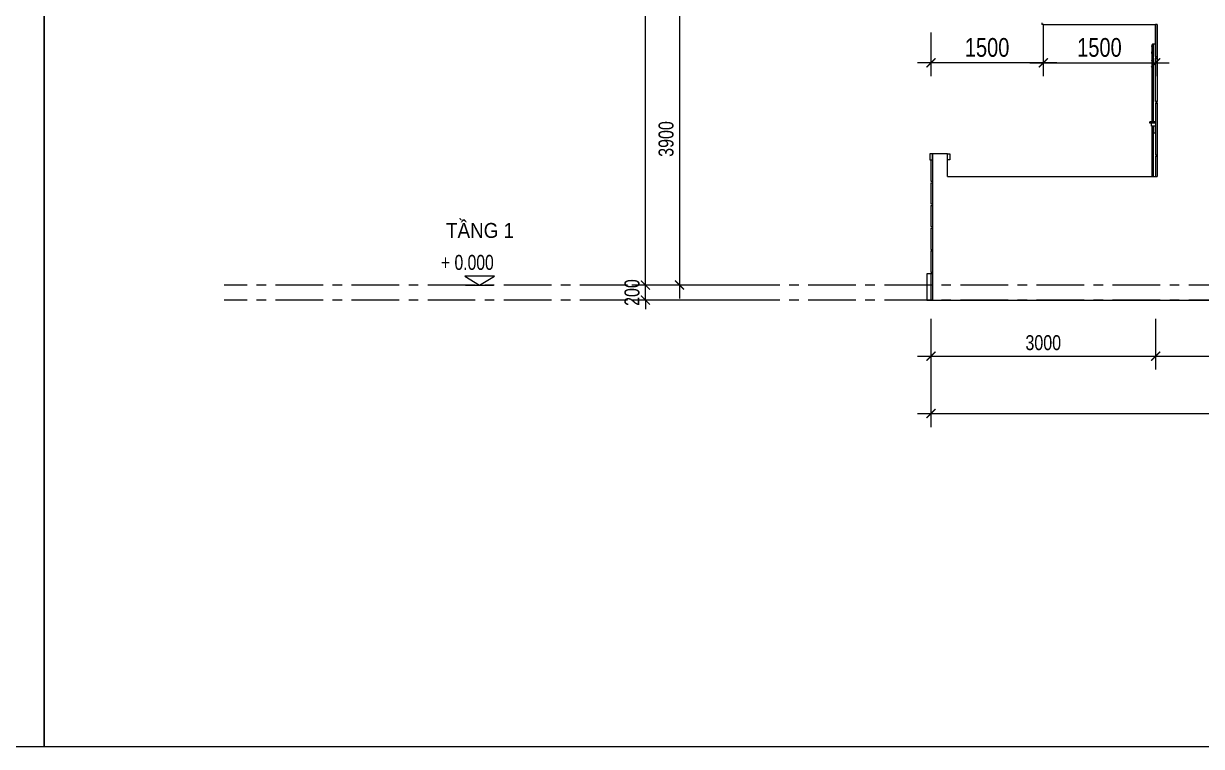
# Model space of a CAD drawing. Header units: millimetres. Extents: x -78046 to 260989, y -99288 to 158505.
# Drawn here: x 220816 to 236542, y 60591 to 70241 of the extents above; entities that cross this region are included whole.
import ezdxf

# ---------------------------------------------------------------- set-up
doc = ezdxf.new("R2010")
doc.units = ezdxf.units.MM
doc.header["$LTSCALE"] = 100
doc.header["$PDMODE"] = 98
doc.linetypes.add('CENTER', pattern=[50.8, 31.75, -6.35, 6.35, -6.35])
doc.layers.get('Defpoints').update_dxf_attribs({"lineweight": 13})
for name, color, linetype, lineweight in [('-CENTER', 143, 'CENTER', 13), ('-DIM', 9, 'Continuous', 13), ('-KH', 143, 'Continuous', 13), ('-LINE1', 7, 'Continuous', 18), ('-TEXT', 7, 'Continuous', 15)]:
    doc.layers.add(name, color=color, linetype=linetype, lineweight=lineweight)
doc.styles.add('1', font='arial.ttf')
doc.styles.add('AVANH', font='VHAVAN_2.TTF', dxfattribs={"width": 0.8})
doc.styles.add('X-5M-DH-TUM1$0$AVANTH', font='arial.ttf', dxfattribs={"width": 0.9})
doc.dimstyles.new('C_100A3', dxfattribs={"dimscale": 100, "dimtxt": 2.5, "dimasz": 1.2, "dimexe": 1.8, "dimexo": 0, "dimgap": 0.75, "dimtad": 1, "dimdec": 0, "dimzin": 0, "dimdsep": 46, "dimtxsty": 'AVANH', "dimblk": 'ARCHTICK', "dimcen": 0, "dimdle": 1.8, "dimclrd": 256, "dimclre": 256, "dimclrt": 7, "dimadec": 0, "dimazin": 0, "dimtfac": 0.0001, "dimtdec": 0, "dimtix": 1, "dimtmove": 2, "dimatfit": 3, "dimldrblk": 'ARCHTICK', "dimfxl": 1.8, "dimtolj": 1, "dimtzin": 0, "dimarcsym": 0})

# ---------------------------------------------------------------- blocks, each defined once
blk = doc.blocks.new('_ARCHTICK')
at = {"const_width": 0.15}
blk.add_lwpolyline([(-0.5, -0.5), (0.5, 0.5)], dxfattribs=at)
blk = doc.blocks.new('*D63')
at = {"layer": '-DIM', "lineweight": -2, "transparency": 16777216}
for p, q in [((229574, 70830), (229574, 66570)), ((230328, 70650), (229394, 70650)), ((230328, 66750), (229394, 66750))]:
    blk.add_line(p, q, dxfattribs=at)
at = {"layer": 'Defpoints', "color": 0, "transparency": 16777216}
for p in [(230328, 70650), (229574, 66750), (230328, 66750)]:
    blk.add_point(p, dxfattribs=at)
at = {"layer": '-DIM', "lineweight": -2, "transparency": 16777216, "xscale": 120, "yscale": 120, "zscale": 120}
for p, rotation in [((229574, 70650), 90), ((229574, 66750), 270)]:
    blk.add_blockref('_ARCHTICK', p, dxfattribs=dict(at, rotation=rotation))
at = {"layer": '-DIM', "color": 7, "transparency": 16777216, "insert": (229395, 68700), "char_height": 200, "attachment_point": 5, "rotation": 90, "style": 'AVANH'}
blk.add_mtext('\\A1;3900', dxfattribs=at)
blk = doc.blocks.new('*D68')
at = {"layer": '-DIM', "lineweight": -2, "transparency": 16777216}
for p, q in [((229118, 66750), (229118, 66870)), ((230328, 66750), (228938, 66750)), ((229118, 66550), (229118, 66750)), ((230328, 66550), (228938, 66550)), ((229118, 66550), (229118, 66430))]:
    blk.add_line(p, q, dxfattribs=at)
at = {"layer": 'Defpoints', "color": 0, "transparency": 16777216}
for p in [(229118, 66750), (230328, 66750), (230328, 66550)]:
    blk.add_point(p, dxfattribs=at)
at = {"layer": '-DIM', "lineweight": -2, "transparency": 16777216, "xscale": 120, "yscale": 120, "zscale": 120}
for p, rotation in [((229118, 66750), 270), ((229118, 66550), 90)]:
    blk.add_blockref('_ARCHTICK', p, dxfattribs=dict(at, rotation=rotation))
at = {"layer": '-DIM', "color": 7, "transparency": 16777216, "insert": (228940, 66650), "char_height": 200, "attachment_point": 5, "rotation": 90, "style": 'AVANH'}
blk.add_mtext('\\A1;200', dxfattribs=at)
blk = doc.blocks.new('*D69')
at = {"layer": '-DIM', "lineweight": -2, "transparency": 16777216}
for p, q in [((229118, 66570), (229118, 81230)), ((230328, 81050), (228938, 81050)), ((230328, 66750), (228938, 66750))]:
    blk.add_line(p, q, dxfattribs=at)
at = {"layer": 'Defpoints', "color": 0, "transparency": 16777216}
for p in [(229118, 81050), (230328, 81050), (230328, 66750)]:
    blk.add_point(p, dxfattribs=at)
at = {"layer": '-DIM', "lineweight": -2, "transparency": 16777216, "xscale": 120, "yscale": 120, "zscale": 120}
for p, rotation in [((229118, 81050), 90), ((229118, 66750), 270)]:
    blk.add_blockref('_ARCHTICK', p, dxfattribs=dict(at, rotation=rotation))
at = {"layer": '-DIM', "color": 7, "transparency": 16777216, "insert": (228940, 73900), "char_height": 200, "attachment_point": 5, "rotation": 90, "style": 'AVANH'}
blk.add_mtext('\\A1;14300', dxfattribs=at)
blk = doc.blocks.new('*D72')
at = {"layer": '-LINE1', "lineweight": -2, "transparency": 16777216}
for p, q in [((234430, 70230), (234430, 69537)), ((235930, 70230), (235930, 69537)), ((234250, 69717), (236110, 69717))]:
    blk.add_line(p, q, dxfattribs=at)
at = {"layer": 'Defpoints', "color": 0, "transparency": 16777216}
for p in [(234430, 70230), (235930, 70230), (235930, 69717)]:
    blk.add_point(p, dxfattribs=at)
at = {"layer": '-LINE1', "lineweight": -2, "transparency": 16777216, "xscale": 120, "yscale": 120, "zscale": 120, "rotation": 180}
blk.add_blockref('_ARCHTICK', (234430, 69717), dxfattribs=at)
at = {"layer": '-LINE1', "lineweight": -2, "transparency": 16777216, "xscale": 120, "yscale": 120, "zscale": 120}
blk.add_blockref('_ARCHTICK', (235930, 69717), dxfattribs=at)
at = {"layer": '-LINE1', "color": 7, "lineweight": 20, "transparency": 16777216, "insert": (235180, 69921), "char_height": 250, "attachment_point": 5, "style": 'AVANH'}
blk.add_mtext('\\A1;1500', dxfattribs=at)
blk = doc.blocks.new('*D73')
at = {"layer": '-DIM', "lineweight": -2, "transparency": 16777216}
for p, q in [((232930, 66299), (232930, 65621)), ((235930, 66299), (235930, 65621)), ((232750, 65801), (236110, 65801))]:
    blk.add_line(p, q, dxfattribs=at)
at = {"layer": 'Defpoints', "color": 0, "transparency": 16777216}
for p in [(232930, 66299), (235930, 66299), (235930, 65801)]:
    blk.add_point(p, dxfattribs=at)
at = {"layer": '-DIM', "lineweight": -2, "transparency": 16777216, "xscale": 120, "yscale": 120, "zscale": 120, "rotation": 180}
blk.add_blockref('_ARCHTICK', (232930, 65801), dxfattribs=at)
at = {"layer": '-DIM', "lineweight": -2, "transparency": 16777216, "xscale": 120, "yscale": 120, "zscale": 120}
blk.add_blockref('_ARCHTICK', (235930, 65801), dxfattribs=at)
at = {"layer": '-DIM', "color": 7, "transparency": 16777216, "insert": (234430, 65980), "char_height": 200, "attachment_point": 5, "style": 'AVANH'}
blk.add_mtext('\\A1;3000', dxfattribs=at)
blk = doc.blocks.new('*D74')
at = {"layer": '-DIM', "lineweight": -2, "transparency": 16777216}
for p, q in [((235930, 66299), (235930, 65621)), ((251429, 66299), (251429, 65621)), ((235750, 65801), (251609, 65801))]:
    blk.add_line(p, q, dxfattribs=at)
at = {"layer": 'Defpoints', "color": 0, "transparency": 16777216}
for p in [(235930, 66299), (251429, 66299), (251429, 65801)]:
    blk.add_point(p, dxfattribs=at)
at = {"layer": '-DIM', "lineweight": -2, "transparency": 16777216, "xscale": 120, "yscale": 120, "zscale": 120, "rotation": 180}
blk.add_blockref('_ARCHTICK', (235930, 65801), dxfattribs=at)
at = {"layer": '-DIM', "lineweight": -2, "transparency": 16777216, "xscale": 120, "yscale": 120, "zscale": 120}
blk.add_blockref('_ARCHTICK', (251429, 65801), dxfattribs=at)
at = {"layer": '-DIM', "color": 7, "transparency": 16777216, "insert": (243679, 65980), "char_height": 200, "attachment_point": 5, "style": 'AVANH'}
blk.add_mtext('\\A1;15499', dxfattribs=at)
blk = doc.blocks.new('*D76')
at = {"layer": '-DIM', "lineweight": -2, "transparency": 16777216}
for p, q in [((232930, 66299), (232930, 64855)), ((252930, 66299), (252930, 64855)), ((232750, 65035), (253110, 65035))]:
    blk.add_line(p, q, dxfattribs=at)
at = {"layer": 'Defpoints', "color": 0, "transparency": 16777216}
for p in [(232930, 66299), (252930, 66299), (252930, 65035)]:
    blk.add_point(p, dxfattribs=at)
at = {"layer": '-DIM', "lineweight": -2, "transparency": 16777216, "xscale": 120, "yscale": 120, "zscale": 120, "rotation": 180}
blk.add_blockref('_ARCHTICK', (232930, 65035), dxfattribs=at)
at = {"layer": '-DIM', "lineweight": -2, "transparency": 16777216, "xscale": 120, "yscale": 120, "zscale": 120}
blk.add_blockref('_ARCHTICK', (252930, 65035), dxfattribs=at)
at = {"layer": '-DIM', "color": 7, "transparency": 16777216, "insert": (242930, 65214), "char_height": 200, "attachment_point": 5, "style": 'AVANH'}
blk.add_mtext('\\A1;20000', dxfattribs=at)
blk = doc.blocks.new('cot')
at = {"layer": '-KH'}
blk.add_line((116899, -109064), (117274, -109064), dxfattribs=at)
blk.add_lwpolyline([(117286, -108944), (116888, -108944), (117087, -109064)], close=True, dxfattribs=at)
blk.add_solid([(117087, -109064), (117087, -108944), (117286, -108944), (117087, -109064)], dxfattribs=at)
blk = doc.blocks.new('*D155')
at = {"layer": 'Defpoints', "lineweight": -2, "transparency": 16777216}
for p, q in [((234430, 70230), (234430, 69537)), ((232930, 70123), (232930, 69537)), ((234610, 69717), (232750, 69717))]:
    blk.add_line(p, q, dxfattribs=at)
at = {"layer": 'Defpoints', "color": 0, "transparency": 16777216}
for p in [(234430, 70230), (232930, 70123), (232930, 69717)]:
    blk.add_point(p, dxfattribs=at)
at = {"layer": 'Defpoints', "lineweight": -2, "transparency": 16777216, "xscale": 120, "yscale": 120, "zscale": 120, "rotation": 180}
blk.add_blockref('_ARCHTICK', (232930, 69717), dxfattribs=at)
at = {"layer": 'Defpoints', "lineweight": -2, "transparency": 16777216, "xscale": 120, "yscale": 120, "zscale": 120}
blk.add_blockref('_ARCHTICK', (234430, 69717), dxfattribs=at)
at = {"layer": 'Defpoints', "color": 7, "transparency": 16777216, "insert": (233680, 69921), "char_height": 250, "attachment_point": 5, "style": 'AVANH'}
blk.add_mtext('\\A1;1500', dxfattribs=at)

msp = doc.modelspace()

# ---------------------------------------------------------------- linework, layer by layer
at = {"layer": '-CENTER', "ltscale": 0.2}
for p, q in [((256311.3, 66749.9), (223492.9, 66749.9)), ((256311.3, 66549.9), (223492.9, 66549.9))]:
    msp.add_line(p, q, dxfattribs=at)
at = {"layer": '-LINE1', "color": 0, "lineweight": 20}
for p, q in [((234409.8, 70252.4), (234409.8, 70229.9)), ((234433.8, 70229.9), (234409.8, 70229.9)), ((234433.8, 70229.9), (235929.8, 70229.9)), ((235949.8, 70229.9), (235929.8, 70229.9)), ((235929.8, 69966.2), (235929.8, 70229.9)), ((235949.8, 70229.9), (235949.8, 69799.9)), ((235879.6, 69946), (235879.5, 69944.1)), ((235879.5, 69936.5), (235879.5, 69944.1)), ((235879.5, 69944.1), (235879.6, 69942.3)), ((235879.6, 69938.4), (235879.5, 69936.5)), ((235879.5, 69936.5), (235879.6, 69934.7)), ((235879.5, 69936.5), (235879.5, 69853.6)), ((235879.5, 69853.6), (235879.6, 69855.5)), ((235879.5, 69845.8), (235879.5, 69853.6)), ((235879.6, 69851.7), (235879.5, 69853.6)), ((235879.5, 69845.8), (235879.6, 69847.7)), ((235879.6, 69843.9), (235879.5, 69845.8)), ((235879.5, 69841.8), (235879.5, 69845.8)), ((235879.6, 69843.7), (235879.5, 69841.8)), ((235879.5, 69841.8), (235879.6, 69840)), ((235879.5, 69841.8), (235879.5, 69748.9)), ((235879.8, 69947.8), (235879.6, 69946)), ((235879.6, 69942.3), (235879.6, 69946)), ((235879.6, 69942.3), (235879.8, 69940.4)), ((235879.6, 69938.4), (235879.6, 69942.3)), ((235879.6, 69934.7), (235879.6, 69938.4)), ((235879.6, 69855.5), (235879.8, 69857.4)), ((235879.6, 69851.7), (235879.6, 69855.5)), ((235879.8, 69849.8), (235879.6, 69851.7)), ((235879.6, 69847.7), (235879.6, 69851.7)), ((235879.6, 69843.9), (235879.6, 69847.7)), ((235880.2, 69949.7), (235879.8, 69947.8)), ((235879.8, 69940.4), (235880.2, 69938.6)), ((235879.8, 69857.4), (235880.2, 69859.3)), ((235880.2, 69847.9), (235879.8, 69849.8)), ((235880.6, 69951.5), (235880.2, 69949.7)), ((235880.2, 69938.6), (235880.6, 69936.8)), ((235880.2, 69859.3), (235880.6, 69861.1)), ((235880.6, 69846.1), (235880.2, 69847.9)), ((235881.3, 69953.2), (235880.6, 69951.5)), ((235880.6, 69936.8), (235881.3, 69935)), ((235880.6, 69861.1), (235881.3, 69862.9)), ((235881.3, 69844.3), (235880.6, 69846.1)), ((235882, 69955), (235881.3, 69953.2)), ((235881.3, 69935), (235882, 69933.3)), ((235881.3, 69862.9), (235882, 69864.6)), ((235882, 69842.5), (235881.3, 69844.3)), ((235882.9, 69956.6), (235882, 69955)), ((235883.9, 69958.2), (235882.9, 69956.6)), ((235882.9, 69931.6), (235883.9, 69930.1)), ((235882.9, 69866.3), (235883.9, 69867.9)), ((235883.9, 69839.2), (235882.9, 69840.8)), ((235885, 69959.7), (235883.9, 69958.2)), ((235883.9, 69930.1), (235885, 69928.6)), ((235883.9, 69867.9), (235885, 69869.5)), ((235885, 69837.7), (235883.9, 69839.2)), ((235886.3, 69961.1), (235885, 69959.7)), ((235885, 69928.6), (235885.7, 69927.8)), ((235885, 69869.5), (235885.7, 69870.2)), ((235885.7, 69837), (235885, 69837.7)), ((235885.7, 69953), (235886, 69955)), ((235885.7, 69951), (235885.7, 69953)), ((235885.7, 69949), (235885.7, 69953)), ((235885.7, 69943.1), (235885.7, 69951)), ((235885.7, 69949), (235885.7, 69951)), ((235886, 69947.1), (235885.7, 69949)), ((235885.7, 69945.1), (235885.7, 69949)), ((235885.7, 69943.1), (235885.7, 69945.1)), ((235885.7, 69941.2), (235885.7, 69945.1)), ((235885.7, 69941.2), (235885.7, 69943.1)), ((235885.7, 69927.8), (235885.7, 69943.1)), ((235885.7, 69927.8), (235886.3, 69927.1)), ((235885.7, 69927.8), (235885.7, 69870.2)), ((235885.7, 69870.2), (235886.3, 69870.9)), ((235885.7, 69848.6), (235885.7, 69870.2)), ((235886, 69852.5), (235885.7, 69850.6)), ((235885.7, 69850.6), (235885.7, 69848.6)), ((235885.7, 69846.7), (235885.7, 69850.6)), ((235885.7, 69848.6), (235885.7, 69846.7)), ((235885.7, 69841.1), (235885.7, 69848.6)), ((235885.7, 69846.7), (235886, 69844.8)), ((235885.7, 69843.1), (235885.7, 69846.7)), ((235885.7, 69843.1), (235885.7, 69841.1)), ((235885.7, 69839.2), (235885.7, 69843.1)), ((235885.7, 69841.1), (235885.7, 69839.2)), ((235885.7, 69837), (235885.7, 69841.1)), ((235886.3, 69836.3), (235885.7, 69837)), ((235885.7, 69837), (235885.7, 68929.9)), ((235886, 69955), (235886.3, 69955.9)), ((235886.3, 69946.1), (235886, 69947.1)), ((235886.3, 69853.4), (235886, 69852.5)), ((235886, 69844.8), (235886.3, 69843.9)), ((235887.6, 69962.4), (235886.3, 69961.1)), ((235889, 69963.6), (235887.6, 69962.4)), ((235887.6, 69959.7), (235888, 69960.6)), ((235888, 69941.5), (235887.6, 69942.3)), ((235887.6, 69925.8), (235889, 69924.6)), ((235887.6, 69872.3), (235889, 69873.5)), ((235888, 69858), (235887.6, 69857.2)), ((235887.6, 69840.1), (235888, 69839.3)), ((235889, 69833.7), (235887.6, 69834.9)), ((235888, 69960.6), (235889, 69962.3)), ((235889, 69939.8), (235888, 69941.5)), ((235889, 69859.7), (235888, 69858)), ((235888, 69839.3), (235889, 69837.6)), ((235890.5, 69964.8), (235889, 69963.6)), ((235889, 69962.3), (235890.2, 69963.9)), ((235890.2, 69938.1), (235889, 69939.8)), ((235889, 69924.6), (235890.5, 69923.5)), ((235889, 69873.5), (235890.5, 69874.6)), ((235890.2, 69861.3), (235889, 69859.7)), ((235889, 69837.6), (235890.2, 69836)), ((235890.5, 69832.5), (235889, 69833.7)), ((235890.2, 69963.9), (235891.4, 69965.3)), ((235890.5, 69937.7), (235890.2, 69938.1)), ((235890.5, 69861.7), (235890.2, 69861.3)), ((235890.2, 69836), (235890.5, 69835.6)), ((235891.4, 69965.3), (235890.5, 69964.8)), ((235891.4, 69965.3), (235891.5, 69965.4)), ((235891.5, 69965.3), (235891.4, 69965.3)), ((235891.5, 69965.4), (235892.9, 69966.7)), ((235892.9, 69966.7), (235894.5, 69967.9)), ((235893.8, 69966.6), (235892.9, 69966.2)), ((235894.5, 69934.1), (235892.9, 69935.3)), ((235892.9, 69922.1), (235893.8, 69921.6)), ((235892.9, 69876.1), (235893.8, 69876.5)), ((235894.5, 69865.2), (235892.9, 69864)), ((235892.9, 69833.3), (235894.5, 69832.1)), ((235893.8, 69830.6), (235892.9, 69831.1)), ((235895.5, 69967.4), (235893.8, 69966.6)), ((235893.8, 69921.6), (235895.5, 69920.9)), ((235893.8, 69876.5), (235895.5, 69877.3)), ((235895.5, 69829.9), (235893.8, 69830.6)), ((235894.5, 69967.9), (235896.1, 69968.9)), ((235896.1, 69933.1), (235894.5, 69934.1)), ((235896.1, 69866.2), (235894.5, 69865.2)), ((235894.5, 69832.1), (235896.1, 69831.1)), ((235896.1, 69967.6), (235895.5, 69967.4)), ((235895.5, 69920.9), (235896.1, 69920.7)), ((235895.5, 69877.3), (235896.1, 69877.5)), ((235896.1, 69829.6), (235895.5, 69829.9)), ((235896.1, 69968.9), (235897.9, 69969.8)), ((235897.9, 69969.8), (235929.8, 69969.8)), ((235897.9, 69969.8), (235897.9, 68929.9)), ((235929.8, 69799.9), (235929.8, 69969.8)), ((235879.5, 69748.9), (235879.6, 69750.8)), ((235879.6, 69747), (235879.5, 69748.9)), ((235879.5, 69748.9), (235879.5, 68929.9)), ((235929.8, 69799.9), (235949.8, 69799.9)), ((235929.8, 69779.9), (235949.8, 69779.9)), ((235929.8, 69199.9), (235929.8, 69779.9)), ((235949.8, 69799.9), (235949.8, 69779.9)), ((235949.8, 69779.9), (235949.8, 69199.9)), ((235929.8, 69199.9), (235949.8, 69199.9)), ((235949.8, 69199.9), (235929.8, 69199.9)), ((235949.8, 69179.9), (235949.8, 69199.9)), ((235929.8, 69179.9), (235949.8, 69179.9)), ((235929.8, 69179.9), (235929.8, 68489.6)), ((235949.8, 69179.9), (235929.8, 69179.9)), ((235949.8, 69179.9), (235949.8, 68489.6)), ((235851.8, 68929.9), (235851.7, 68929.9)), ((235851.7, 68910.3), (235851.7, 68929.9)), ((235851.8, 68910.3), (235851.7, 68910.3)), ((235851.8, 68910.3), (235851.8, 68929.9)), ((235852.2, 68929.9), (235851.8, 68929.9)), ((235873.9, 68910.3), (235851.8, 68910.3)), ((235879.5, 68929.9), (235852.2, 68929.9)), ((235873.9, 68869.9), (235873.9, 68910.3)), ((235873.9, 68910.3), (235873.9, 68910.3)), ((235873.9, 68869.9), (235873.9, 68910.3)), ((235929.3, 68910.3), (235873.9, 68910.3)), ((235879.5, 68929.9), (235885.7, 68929.9)), ((235885.7, 68929.9), (235897.9, 68929.9)), ((235929.8, 68929.9), (235897.9, 68929.9)), ((235873.9, 68869.9), (235873.9, 68869.9)), ((235907.1, 68869.9), (235873.9, 68869.9)), ((235879.5, 68869.9), (235879.5, 68199.9)), ((235885.7, 68869.9), (235885.7, 68199.9)), ((235897.9, 68869.9), (235897.9, 68199.9)), ((235907.2, 68869.9), (235907.1, 68869.9)), ((235907.1, 68779.9), (235907.1, 68869.9)), ((235907.2, 68779.9), (235907.1, 68779.9)), ((235907.2, 68779.9), (235907.2, 68869.9)), ((235929.8, 68869.9), (235907.2, 68869.9)), ((235929.8, 68779.9), (235907.2, 68779.9)), ((232929.8, 68419.9), (232929.8, 68136.6)), ((233151.3, 68419.9), (233151.3, 68499.9)), ((233151.3, 68499.9), (233184.5, 68499.9)), ((233184.5, 68419.9), (233151.3, 68419.9)), ((233184.5, 68499.9), (233184.5, 68419.9)), ((235929.8, 68489.6), (235949.8, 68489.6)), ((235929.8, 68469.6), (235949.8, 68469.6)), ((235929.8, 68469.6), (235929.8, 68199.9)), ((235949.8, 68489.6), (235949.8, 68469.6)), ((235949.8, 68469.6), (235949.8, 68199.9)), ((232929.8, 68136.6), (232949.8, 68136.6)), ((232929.8, 68116.6), (232929.8, 67833.2)), ((232929.8, 68116.6), (232949.8, 68116.6)), ((233151.3, 68199.9), (235949.8, 68199.9)), ((232929.8, 67833.2), (232949.8, 67833.2)), ((232929.8, 67813.2), (232929.8, 67529.9)), ((232929.8, 67813.2), (232949.8, 67813.2)), ((232929.8, 67529.9), (232949.8, 67529.9)), ((232929.8, 67509.9), (232929.8, 67226.6)), ((232929.8, 67509.9), (232949.8, 67509.9)), ((232929.8, 67226.6), (232949.8, 67226.6)), ((232929.8, 67206.6), (232929.8, 66923.2)), ((232929.8, 67206.6), (232949.8, 67206.6)), ((232929.8, 66899.9), (232874.4, 66899.9)), ((232874.4, 66899.9), (232874.4, 66549.9)), ((232929.8, 66923.2), (232949.8, 66923.2)), ((232929.8, 66903.2), (232949.8, 66903.2)), ((232929.8, 66903.2), (232929.8, 66899.9)), ((232929.8, 66899.9), (232929.8, 66549.9)), ((232874.4, 66549.9), (252929.1, 66549.9))]:
    msp.add_line(p, q, dxfattribs=at)
at = {"layer": '-LINE1'}
for points in [[(181189.3, 60591.1), (221089.3, 60591.1), (221089.3, 88806.1), (181189.3, 88806.1)], [(221089.3, 60591.1), (260989.3, 60591.1), (260989.3, 88806.1), (221089.3, 88806.1)]]:
    msp.add_lwpolyline(points, close=True, dxfattribs=at)
at = {"layer": '-LINE1', "color": 0, "lineweight": 20}
for points in [[(232949.8, 68499.9), (232916.5, 68499.9), (232916.5, 68419.9), (232949.8, 68419.9)], [(233151.3, 68499.9), (233184.5, 68499.9), (233184.5, 68419.9), (233151.3, 68419.9)]]:
    msp.add_lwpolyline(points, close=True, dxfattribs=at)
msp.add_lwpolyline([(233151.3, 68199.9), (233151.3, 68499.9), (232949.8, 68499.9), (232949.8, 66549.9)], dxfattribs=at)

# ---------------------------------------------------------------- block references
at = {"layer": '-CENTER'}
msp.add_blockref('cot', (109817.5, 175813.6), dxfattribs=at)

# ---------------------------------------------------------------- texts
at = {"layer": '-TEXT', "color": 2, "style": 'X-5M-DH-TUM1$0$AVANTH', "width": 0.9}
msp.add_text('TẦNG 1', height=200, dxfattribs=at).set_placement((226456.5, 67379.4))
at = {"layer": '-TEXT', "style": '1', "width": 0.75}
msp.add_text('+ 0.000', height=200, dxfattribs=at).set_placement((226388.9, 66952.7))

# ---------------------------------------------------------------- dimensions: what is measured, and where the dimension line sits
at = {"layer": '-DIM'}
for base, p1, p2, picture, middle in [((229118.4, 81049.9), (230328.1, 66749.9), (230328.1, 81049.9), '*D69', (228940, 73899.9)), ((229573.7, 66749.9), (230328.1, 70649.9), (230328.1, 66749.9), '*D63', (229395.3, 68699.9)), ((229118.4, 66749.9), (230328.1, 66549.9), (230328.1, 66749.9), '*D68', (228940, 66649.9))]:
    dim = msp.add_linear_dim(base=base, p1=p1, p2=p2, angle=90, dimstyle='C_100A3', override={"dimtxt": 2}, dxfattribs=at)
    dim.commit()
    dim.dimension.update_dxf_attribs({"geometry": picture, "text_midpoint": middle})
for base, p1, p2, picture, middle in [((235929.8, 65801.3), (232929.8, 66299.5), (235929.8, 66299.5), '*D73', (234429.8, 65979.7)), ((252930.1, 65035.5), (232929.8, 66299.5), (252930.1, 66299.5), '*D76', (242929.9, 65213.9)), ((251429.1, 65801.3), (235929.8, 66299.5), (251429.1, 66299.5), '*D74', (243679.4, 65979.7))]:
    dim = msp.add_linear_dim(base=base, p1=p1, p2=p2, dimstyle='C_100A3', override={"dimtxt": 2}, dxfattribs=at)
    dim.commit()
    dim.dimension.update_dxf_attribs({"geometry": picture, "text_midpoint": middle})
at = {"layer": '-LINE1', "color": 0, "lineweight": 20}
dim = msp.add_linear_dim(base=(235929.8, 69716.9), p1=(234429.8, 70229.9), p2=(235929.8, 70229.9), dimstyle='C_100A3', dxfattribs=at)
dim.commit()
dim.dimension.update_dxf_attribs({"geometry": '*D72', "text_midpoint": (235179.8, 69921.2)})
at = {"layer": 'Defpoints', "color": 2}
dim = msp.add_linear_dim(base=(232929.8, 69716.9), p1=(234429.8, 70229.9), p2=(232929.8, 70122.9), dimstyle='C_100A3', dxfattribs=at)
dim.commit()
dim.dimension.update_dxf_attribs({"geometry": '*D155', "text_midpoint": (233679.8, 69921.2)})

doc.saveas('drawing.dxf')
